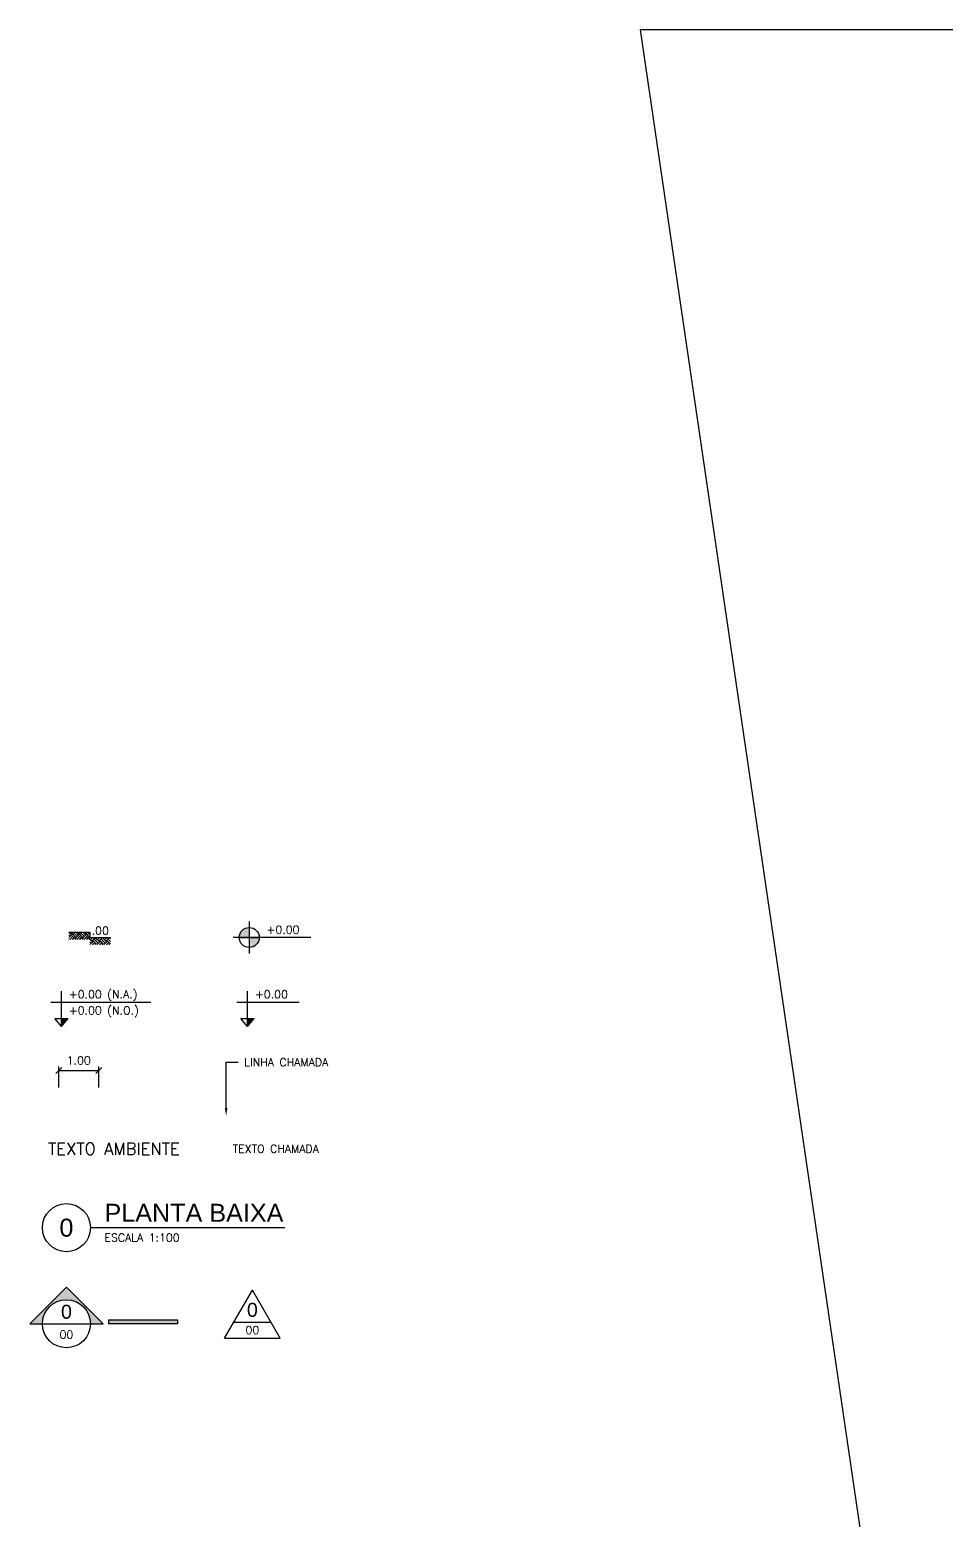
# Model space of a CAD drawing. Header units: millimetres. Extents: x -11 to 499, y 215 to 428.
# Drawn here: x 149.5 to 172.4, y 279.98 to 317.22 of the extents above; entities that cross this region are included whole.
import ezdxf
from ezdxf import colors
from ezdxf.entities.mleader import LeaderData, LeaderLine
from ezdxf.enums import TextEntityAlignment as Align
from ezdxf.math import Vec2, Vec3

# ---------------------------------------------------------------- set-up
doc = ezdxf.new("R2010")
doc.units = ezdxf.units.MM
for name, color, linetype in [('ARQ-COTAS', 30, 'Continuous'), ('ARQ-PENA-03', 3, 'Continuous'), ('ARQ-SÍMBOLOS', 2, 'Continuous'), ('ARQ-TEXTO2', 2, 'Continuous'), ('ARQ-TEXTO3', 3, 'Continuous'), ('ARQ-TEXTO4', 4, 'Continuous')]:
    doc.layers.add(name, color=color, linetype=linetype)
doc.styles.add('arial', font='arial.ttf')
doc.styles.add('ROMANS', font='romans.shx')
doc.styles.add('Romans_Anot', font='romans.shx')
doc.dimstyles.new('Escala 1-100', dxfattribs={"dimtxt": 0.2, "dimasz": 0.15, "dimexe": 0.1, "dimexo": 0.2, "dimgap": 0.15, "dimtad": 1, "dimzin": 4, "dimdsep": 46, "dimtxsty": 'Romans_Anot', "dimblk": 'OBLIQUE', "dimcen": 0.25, "dimclrd": 256, "dimclre": 256, "dimclrt": 2, "dimadec": 0, "dimazin": 0, "dimtfac": 1, "dimtix": 1, "dimtmove": 2, "dimatfit": 3, "dimfxl": 1, "dimlwd": -1, "dimlwe": -1, "dimarcsym": 0})

# ---------------------------------------------------------------- blocks, each defined once
blk = doc.blocks.new('_Oblique')
at = {"color": 0, "linetype": 'ByBlock', "lineweight": -2}
blk.add_line((-0.5, -0.5), (0.5, 0.5), dxfattribs=at)
blk = doc.blocks.new('*D59')
at = {"layer": 'ARQ-COTAS', "transparency": 16777216}
for p, q in [((150.222, 290.792), (150.222, 291.316)), ((151.222, 290.792), (151.222, 291.316)), ((150.222, 291.216), (151.222, 291.216))]:
    blk.add_line(p, q, dxfattribs=at)
at = {"layer": 'Defpoints', "color": 0, "transparency": 16777216}
for p in [(151.222, 291.216), (150.222, 290.592), (151.222, 290.592)]:
    blk.add_point(p, dxfattribs=at)
at = {"layer": 'ARQ-COTAS', "transparency": 16777216, "xscale": 0.15, "yscale": 0.15, "zscale": 0.15, "rotation": 180}
blk.add_blockref('_Oblique', (150.222, 291.216), dxfattribs=at)
at = {"layer": 'ARQ-COTAS', "transparency": 16777216, "xscale": 0.15, "yscale": 0.15, "zscale": 0.15}
blk.add_blockref('_Oblique', (151.222, 291.216), dxfattribs=at)
at = {"layer": 'ARQ-COTAS', "color": 2, "transparency": 16777216, "insert": (150.722, 291.466), "char_height": 0.2, "attachment_point": 5, "style": 'Romans_Anot'}
blk.add_mtext('1.00', dxfattribs=at)
blk = doc.blocks.new('Nível_Planta')
at = {"layer": 'ARQ-SÍMBOLOS', "ltscale": 0.1}
h = blk.add_hatch(color=1, dxfattribs=at)
h.dxf.hatch_style = 1
h.paths.add_polyline_path([(-0.25, 0), (0, 0), (0, 0.25, 0.414214)])
h.paths.add_polyline_path([(0.25, 0), (0, 0), (0, -0.25, 0.414214)])
at = {"layer": 'ARQ-SÍMBOLOS', "color": 1}
for p, q in [((0, 0.4), (0, -0.4)), ((1.535, 0), (-0.4, 0))]:
    blk.add_line(p, q, dxfattribs=at)
at = {"layer": 'ARQ-SÍMBOLOS', "color": 1, "ltscale": 0.1}
blk.add_line((-0.25, 0), (0.25, 0), dxfattribs=at)
at = {"layer": 'ARQ-SÍMBOLOS', "color": 1}
blk.add_circle((0, 0), 0.25, dxfattribs=at)
at = {"layer": 'ARQ-TEXTO2', "style": 'ROMANS'}
blk.add_attdef('NIVEL-ACABADO', text='', height=0.2, dxfattribs=at).set_placement((0.432, 0.034), align=Align.BOTTOM_LEFT)
blk = doc.blocks.new('Nível_Corte')
at = {"layer": 'ARQ-SÍMBOLOS'}
h = blk.add_hatch(color=1, dxfattribs=at)
h.dxf.hatch_style = 1
h.paths.add_polyline_path([(0.167, 0.202), (0, 0.202), (0, 0)])
at = {"layer": 'ARQ-SÍMBOLOS', "color": 1}
for p, q in [((0, 0), (0, 0.884)), ((-0.271, 0.613), (2.235, 0.613)), ((-0.167, 0.202), (0.167, 0.202)), ((0, 0), (-0.167, 0.202)), ((0, 0), (0.167, 0.202))]:
    blk.add_line(p, q, dxfattribs=at)
at = {"layer": 'ARQ-TEXTO2', "style": 'ROMANS'}
for tag, p in [('NIVEL-ACABADO', (0.182, 0.647)), ('NIVEL-OSSO', (0.182, 0.244))]:
    blk.add_attdef(tag, text='', height=0.2, dxfattribs=at).set_placement(p, align=Align.BOTTOM_LEFT)
blk = doc.blocks.new('Nível_Fachada')
at = {"layer": 'ARQ-SÍMBOLOS'}
h = blk.add_hatch(color=1, dxfattribs=at)
h.dxf.hatch_style = 1
h.paths.add_polyline_path([(0.167, 0.202), (0, 0.202), (0, 0)])
at = {"layer": 'ARQ-SÍMBOLOS', "color": 1}
for p, q in [((0, 0), (0, 0.884)), ((-0.271, 0.613), (1.29, 0.613)), ((-0.167, 0.202), (0.167, 0.202)), ((0, 0), (-0.167, 0.202)), ((0, 0), (0.167, 0.202))]:
    blk.add_line(p, q, dxfattribs=at)
at = {"layer": 'ARQ-TEXTO2', "style": 'ROMANS'}
blk.add_attdef('NIVEL-ACABADO', text='', height=0.2, dxfattribs=at).set_placement((0.182, 0.647), align=Align.BOTTOM_LEFT)
blk = doc.blocks.new('Desnível')
at = {"layer": 'ARQ-SÍMBOLOS', "ltscale": 0.1}
h = blk.add_hatch(dxfattribs=at)
h.set_pattern_fill('EARTH', color=8, scale=0.0195, angle=45)
h.set_pattern_definition([(45, (-400.02996, -104.62736), (0, 0.175114994), [0.123825, -0.123825]), (45, (-400.0628, -104.59453), (0, 0.175114994), [0.123825, -0.123825]), (45, (-400.09563, -104.56169), (0, 0.175114994), [0.123825, -0.123825]), (135, (-400.09563, -104.5398), (-0.175114994, 0), [0.123825, -0.123825]), (135, (-400.0628, -104.50697), (-0.175114994, 0), [0.123825, -0.123825]), (135, (-400.02996, -104.47414), (-0.175114994, 0), [0.123825, -0.123825])])
h.paths.add_polyline_path([(-0.003, 0.13), (-0.52, 0.13), (-0.52, -0.052), (-0.003, -0.052)])
h.paths.add_polyline_path([(0.514, 0), (-0.003, 0), (-0.003, -0.182), (0.514, -0.182)])
at = {"layer": 'ARQ-SÍMBOLOS', "color": 1}
for p, q in [((-0.52, 0.13), (0, 0.13)), ((0, 0.13), (0, 0)), ((0, 0), (0.517, 0))]:
    blk.add_line(p, q, dxfattribs=at)
at = {"layer": 'ARQ-TEXTO2', "style": 'ROMANS'}
blk.add_attdef('DESNIVEL', text='', height=0.2, dxfattribs=at).set_placement((0.048, 0.007), align=Align.BOTTOM_LEFT)
blk = doc.blocks.new('*U10')
at = {"layer": 'ARQ-SÍMBOLOS'}
blk.add_line((0.6, 0), (5.458, 0), dxfattribs=at)
blk.add_circle((0, 0), 0.6, dxfattribs=at)
at = {"layer": 'ARQ-TEXTO2', "style": 'ROMANS'}
blk.add_attdef('ESCALA1', text='', height=0.2, dxfattribs=at).set_placement((0.951, -0.149), align=Align.TOP_LEFT)
at = {"layer": 'ARQ-TEXTO4', "style": 'arial'}
blk.add_attdef('TITULODODESENHO', (0.951, 0.146), '', height=0.45, dxfattribs=at)
blk.add_attdef('0', text='', height=0.45, dxfattribs=at).set_placement((0, 0), align=Align.MIDDLE)
blk = doc.blocks.new('Símbolo_Corte')
at = {"layer": 'ARQ-SÍMBOLOS'}
h = blk.add_hatch(color=256, dxfattribs=at)
h.dxf.hatch_style = 1
h.paths.add_polyline_path([(0, 0.915), (-0.915, 0), (-0.6, 0, -1), (0.6, 0), (0.915, 0)])
at = {"layer": 'ARQ-SÍMBOLOS', "ltscale": 0.1}
blk.add_hatch(color=256, dxfattribs=at).paths.add_polyline_path([(1.063, 0.1), (2.775, 0.1), (2.775, 0), (1.063, 0)])
at = {"layer": 'ARQ-SÍMBOLOS'}
for p, q in [((-0.915, 0), (-0.6, 0)), ((0.6, 0), (0.915, 0))]:
    blk.add_line(p, q, dxfattribs=at)
at = {"layer": 'ARQ-SÍMBOLOS', "color": 4}
blk.add_line((-0.6, 0), (0.6, 0), dxfattribs=at)
at = {"layer": 'ARQ-SÍMBOLOS'}
blk.add_lwpolyline([(-0.915, 0), (0, 0.915), (0.915, 0)], dxfattribs=at)
blk.add_lwpolyline([(1.063, 0.1), (2.775, 0.1), (2.775, 0), (1.063, 0)], close=True, dxfattribs=at)
blk.add_circle((0, 0), 0.6, dxfattribs=at)
at = {"layer": 'ARQ-TEXTO2', "style": 'ROMANS'}
blk.add_attdef('NUMERO-FOLHA', text='', height=0.2, dxfattribs=at).set_placement((0, -0.271), align=Align.MIDDLE_CENTER)
at = {"layer": 'ARQ-TEXTO4', "style": 'arial'}
blk.add_attdef('NUMERO-DESENHO-NA-FOLHA', text='', height=0.35, dxfattribs=at).set_placement((0, 0.301), align=Align.MIDDLE_CENTER)
blk = doc.blocks.new('Símbolo_Fachada')
at = {"layer": 'ARQ-SÍMBOLOS', "ltscale": 0.1}
for p, q in [((-0.693, -0.399), (0, 0.801)), ((0.693, -0.399), (0, 0.801)), ((-0.693, -0.399), (0.693, -0.399))]:
    blk.add_line(p, q, dxfattribs=at)
at = {"layer": 'ARQ-SÍMBOLOS', "color": 4, "ltscale": 0.1}
blk.add_line((-0.463, 0), (0.463, 0), dxfattribs=at)
at = {"layer": 'ARQ-TEXTO2', "style": 'ROMANS'}
blk.add_attdef('NUMERO-FOLHA', text='', height=0.2, dxfattribs=at).set_placement((0, -0.199), align=Align.MIDDLE_CENTER)
at = {"layer": 'ARQ-TEXTO4', "style": 'arial'}
blk.add_attdef('NUMERO-DESENHO-NA-FOLHA', text='', height=0.35, dxfattribs=at).set_placement((0, 0.306), align=Align.MIDDLE_CENTER)

msp = doc.modelspace()

# ---------------------------------------------------------------- linework, layer by layer
at = {"layer": 'ARQ-PENA-03', "ltscale": 0.03}
for p in [(172.762, 317.222), (175.677, 242.733)]:
    msp.add_line(p, (164.762, 317.222), dxfattribs=at)

# ---------------------------------------------------------------- block references
at = {"layer": 'ARQ-SÍMBOLOS'}
for name, p, values in [('Desnível', (150.998, 294.543), {'DESNIVEL': '.00'}), ('Nível_Planta', (154.982, 294.539), {'NIVEL-ACABADO': '+0.00'}), ('Nível_Corte', (150.292, 292.312), {'NIVEL-OSSO': '+0.00 (N.O.)', 'NIVEL-ACABADO': '+0.00 (N.A.)'}), ('Nível_Fachada', (154.942, 292.312), {'NIVEL-ACABADO': '+0.00 '}), ('*U10', (150.414, 287.288), {'ESCALA1': 'ESCALA 1:100', '0': '0', 'TITULODODESENHO': 'PLANTA BAIXA'})]:
    msp.add_blockref(name, p, dxfattribs=at).add_auto_attribs(values)
at = {"layer": 'ARQ-SÍMBOLOS', "ltscale": 0.03}
for name, p in [('Símbolo_Corte', (150.414, 284.886)), ('Símbolo_Fachada', (155.06, 284.928))]:
    msp.add_blockref(name, p, dxfattribs=at).add_auto_attribs({'NUMERO-FOLHA': '00', 'NUMERO-DESENHO-NA-FOLHA': '0'})

# ---------------------------------------------------------------- texts
at = {"layer": 'ARQ-TEXTO2', "insert": (154.57, 289.359), "char_height": 0.2, "attachment_point": 1, "style": 'ROMANS'}
msp.add_mtext('TEXTO CHAMADA', dxfattribs=at)
at = {"layer": 'ARQ-TEXTO3', "insert": (151.599, 289.26), "char_height": 0.3, "attachment_point": 5, "style": 'ROMANS'}
msp.add_mtext('TEXTO AMBIENTE', dxfattribs=at)

# ---------------------------------------------------------------- dimensions: what is measured, and where the dimension line sits
at = {"layer": 'ARQ-COTAS'}
dim = msp.add_linear_dim(base=(151.222, 291.216), p1=(150.222, 290.592), p2=(151.222, 290.592), dimstyle='Escala 1-100', dxfattribs=at)
dim.commit()
dim.dimension.update_dxf_attribs({"geometry": '*D59', "text_midpoint": (150.722, 291.466)})

# ---------------------------------------------------------------- leaders
ml = msp.add_multileader_mtext('Standard', dxfattribs=at)
ml.set_content('LINHA CHAMADA', color=2, style='Romans_Anot')
ml.set_leader_properties(color=256, linetype='ByLayer', lineweight=-1)
ml.build(insert=Vec2(0, 0))
ml.multileader.update_dxf_attribs({"text_top_attachment_type": 10, "text_bottom_attachment_type": 10, "dogleg_length": 0.3, "arrow_head_size": 0.2})
ctx = ml.context
ctx.base_point, ctx.char_height, ctx.arrow_head_size, ctx.landing_gap_size, ctx.plane_origin = Vec3(154.705, 291.421), 0.2, 0.2, 0.15, Vec3(154.405, 290.081)
notes = []
notes.append((ctx, [(0, (1, 1, 0), (154.405, 291.421), (1, 0), 0.3, [(0, [(154.405, 290.081)], 0, [])])]))
ctx.mtext.insert, ctx.mtext.flow_direction = Vec3(154.855, 291.521), 5
for ctx, leaders in notes:
    for number, flags, end, landing, length, lines in leaders:
        leader = LeaderData()
        leader.index, (leader.has_last_leader_line, leader.has_dogleg_vector, leader.attachment_direction) = number, flags
        leader.last_leader_point, leader.dogleg_vector, leader.dogleg_length = Vec3(end), Vec3(landing), length
        for number, points, colour, breaks in lines:
            line = LeaderLine()
            line.index, line.vertices, line.color, line.breaks = number, Vec3.list(points), colors.encode_raw_color(colour), breaks
            leader.lines.append(line)
        ctx.leaders.append(leader)

doc.saveas('drawing.dxf')
